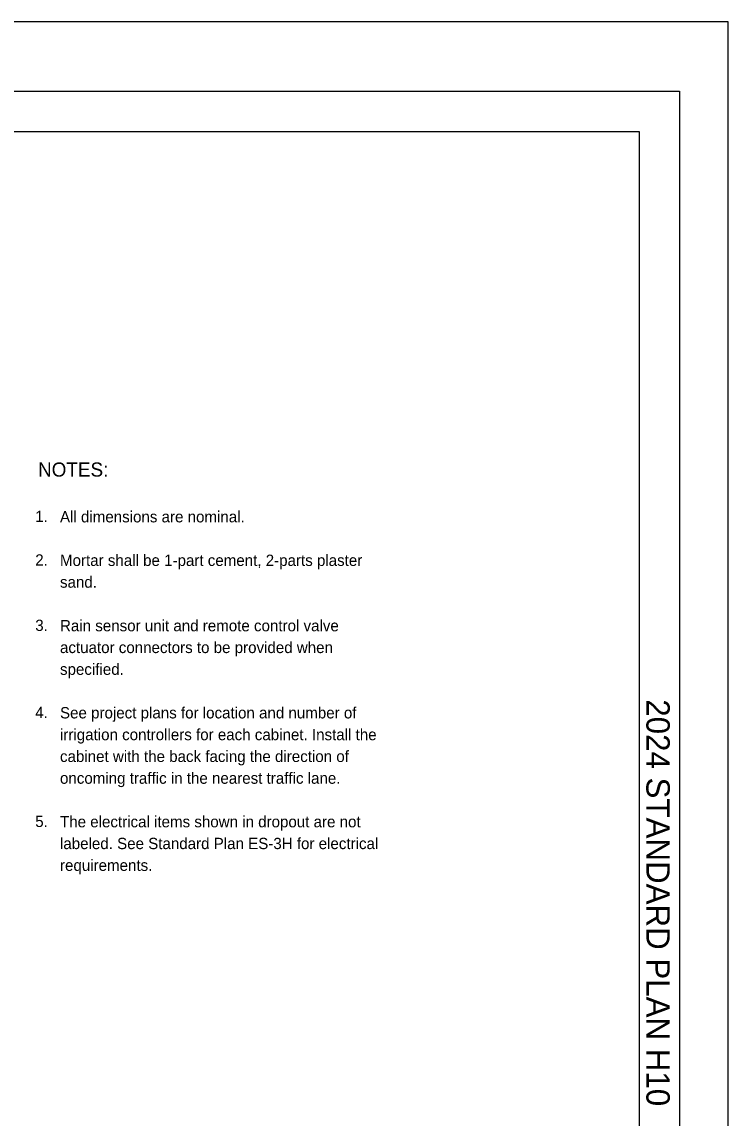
# Model space of a CAD drawing. Extents: x -894 to 866, y -472 to 714.
# Drawn here: x 428 to 866, y 34 to 714 of the extents above; entities that cross this region are included whole.
import ezdxf

# ---------------------------------------------------------------- set-up
doc = ezdxf.new("R2010")
doc.units = 0
for name, color, linetype in [('56 Stage 3 Anno', 7, 'Continuous'), ('57 Undefined', 7, 'Continuous'), ('border_PLOTTING-ELEMENTS', 7, 'Continuous'), ('border_rw_22x34_Cut_Lines', 7, 'Continuous'), ('border_SHEET', 7, 'Continuous'), ('border_WITHIN-BORDER-anno', 7, 'Continuous')]:
    doc.layers.add(name, color=color, linetype=linetype)

msp = doc.modelspace()

# ---------------------------------------------------------------- linework, layer by layer
at = {"layer": 'border_PLOTTING-ELEMENTS'}
for points in [[(-894.04, -472.44), (865.96, -472.44), (865.96, 713.57), (-894.04, 713.57)], [(-864.04, 670.57), (835.96, 670.57), (835.96, -429.44), (-864.04, -429.44)]]:
    msp.add_lwpolyline(points, close=True, dxfattribs=at)
at = {"layer": 'border_rw_22x34_Cut_Lines'}
msp.add_lwpolyline([(-864.04, 670.57), (835.96, 670.57), (835.96, -429.44), (-864.04, -429.44)], close=True, dxfattribs=at)
at = {"layer": 'border_SHEET'}
for p, q in [((-814.04, 645.56), (810.96, 645.56)), ((810.96, 645.56), (810.96, -404.44))]:
    msp.add_line(p, q, dxfattribs=at)

# ---------------------------------------------------------------- texts
at = {"layer": '56 Stage 3 Anno'}
for s, p in [('1.', (436.7, 403.61)), ('2.', (436.7, 376.61)), ('3.', (436.7, 336.11)), ('4.', (436.7, 282.11)), ('5.', (436.7, 214.61))]:
    msp.add_text(s, height=7, dxfattribs=at).set_placement(p)
at = {"layer": '57 Undefined'}
for s, height, p in [('NOTES:', 8.75, (438.45, 431.78)), ('All dimensions are nominal.', 7, (452.04, 403.41)), ('Mortar shall be 1-part cement, 2-parts plaster', 7, (452.04, 376.41)), ('sand.', 7, (452.04, 362.91)), ('Rain sensor unit and remote control valve', 7, (452.04, 335.91)), ('actuator connectors to be provided when', 7, (452.04, 322.41)), ('specified.', 7, (452.04, 308.91)), ('See project plans for location and number of', 7, (452.04, 281.91)), ('irrigation controllers for each cabinet. Install the', 7, (452.04, 268.41)), ('cabinet with the back facing the direction of', 7, (452.04, 254.91)), ('oncoming traffic in the nearest traffic lane.', 7, (452.04, 241.41)), ('The electrical items shown in dropout are not', 7, (452.04, 214.41)), ('labeled. See Standard Plan ES-3H for electrical', 7, (452.04, 200.91)), ('requirements.', 7, (452.04, 187.41))]:
    msp.add_text(s, height=height, dxfattribs=at).set_placement(p)
at = {"layer": 'border_WITHIN-BORDER-anno'}
msp.add_text('2024 STANDARD PLAN H10', height=14.5, rotation=270, dxfattribs=at).set_placement((815.33, 293.77))

doc.saveas('drawing.dxf')
